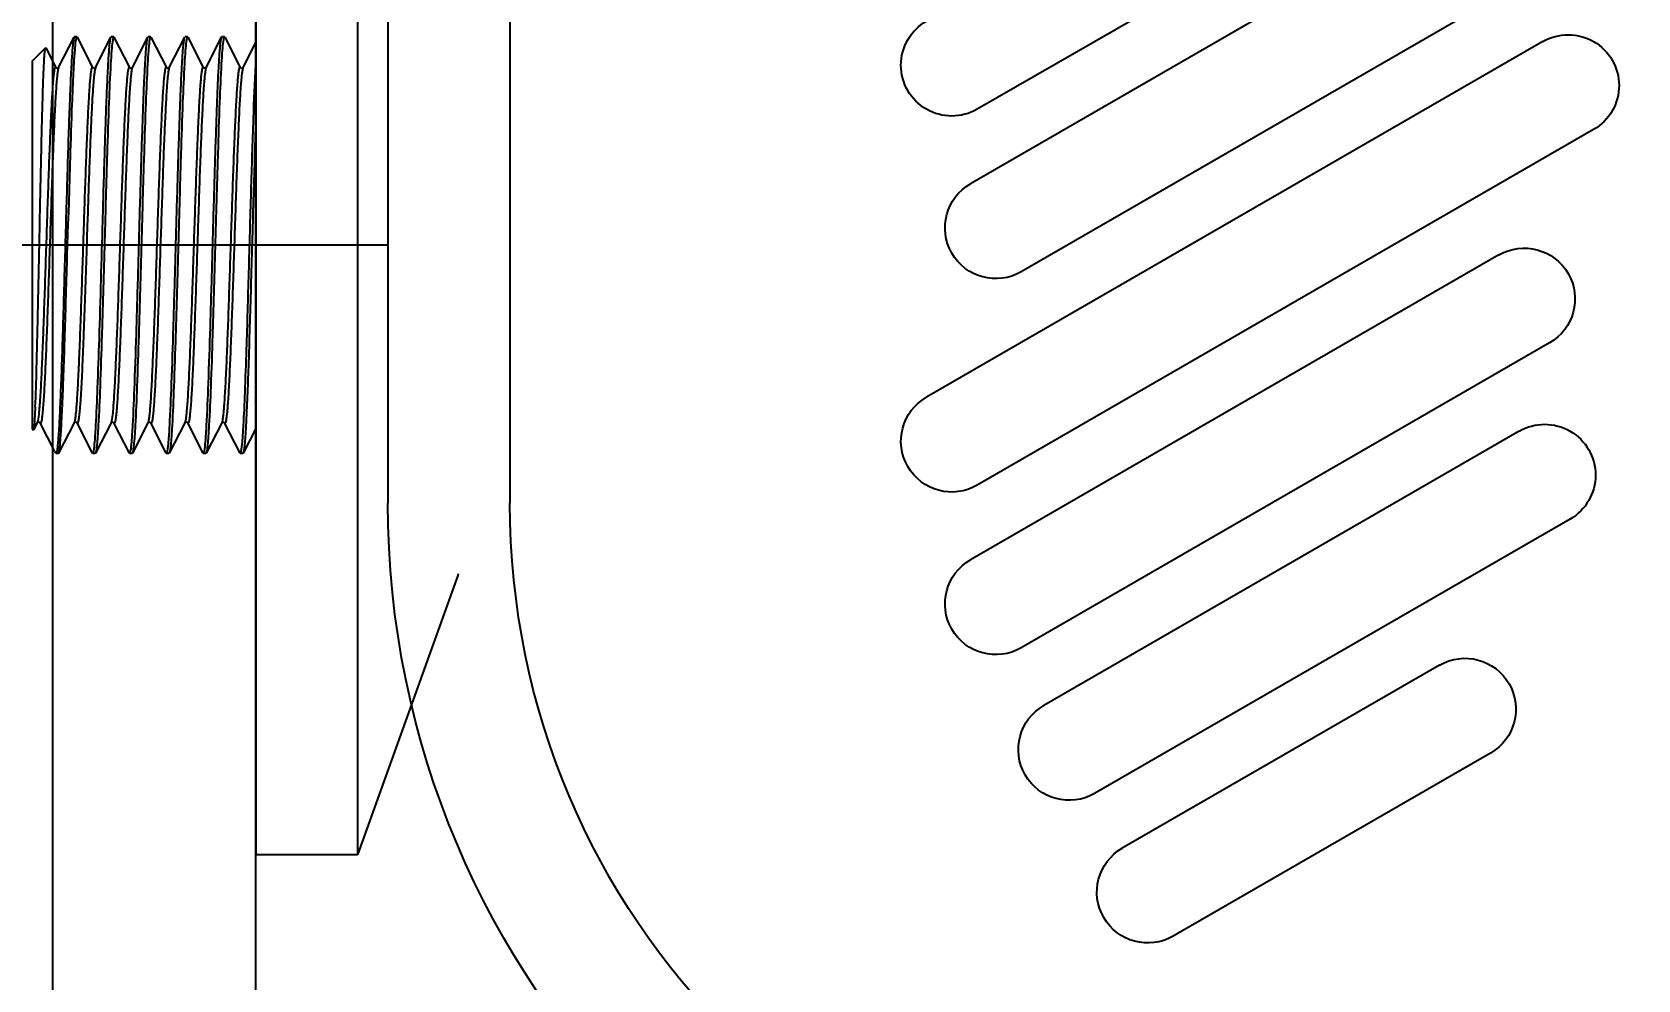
# Model space of a CAD drawing. Header units: millimetres. Extents: x 0 to 1390178, y 0 to 110113.
# Drawn here: x 691461.1 to 691540, y 41117 to 41163.6 of the extents above; entities that cross this region are included whole.
import ezdxf
from ezdxf.enums import TextEntityAlignment as Align
from ezdxf.xclip import XClip

# ---------------------------------------------------------------- set-up
doc = ezdxf.new("R2018")
doc.units = ezdxf.units.MM
doc.header["$LTSCALE"] = 100
doc.header["$XCLIPFRAME"] = 0
doc.linetypes.add('X - 단위세대 확장형$0$CENTER', pattern=[65, 60, -2, 1, -2])
for name, color, linetype in [('SYM', 7, 'Continuous'), ('X - SHEET$0$AA-BORD-TEXT', 3, 'Continuous'), ('X - 단위세대 확장형$0$0 TILE LINE & HATCH', 8, 'Continuous'), ('X - 단위세대 확장형$0$A-ETC', 7, 'Continuous'), ('X - 단위세대 확장형$0$CENTER', 2, 'X - 단위세대 확장형$0$CENTER'), ('X - 단위세대 확장형$0$DIM', 7, 'Continuous'), ('X - 단위세대 확장형$0$수전', 6, 'Continuous'), ('X - 단위세대 확장형$0$위생기구', 6, 'Continuous')]:
    doc.layers.add(name, color=color, linetype=linetype)
doc.layers.add('X - 단위세대 확장형$0$A-MC', color=171, linetype='Continuous', plot=False)
doc.styles.get("Standard").update_dxf_attribs({"font": 'Dotum.ttf'})
doc.styles.add('X - SHEET$0$HAUD01', font='Dotum.ttf')

# ---------------------------------------------------------------- blocks, each defined once
blk = doc.blocks.new('X - SHEET$0$HAUDsheetV')
at = {"layer": 'X - SHEET$0$AA-BORD-TEXT', "color": 3, "style": 'X - SHEET$0$HAUD01'}
for tag, p in [('PJCode', (786, 567.9351)), ('작성자', (786.11165, 194.82441)), ('검토자', (786.11165, 181.82441)), ('최종검토자', (786.11165, 168.82441)), ('승인자', (786.11165, 155.82441)), ('일자', (786.83166, 144.01761)), ('개정번호', (811.99999, 65.92))]:
    blk.add_attdef(tag, text='', height=3, dxfattribs=at).set_placement(p, align=Align.MIDDLE_CENTER)
at = {"layer": 'X - SHEET$0$AA-BORD-TEXT', "color": 3, "lineweight": 30, "flags": 104}
blk.add_attdef('PJTitle', text='', height=4, dxfattribs=at).set_placement((787.2483, 536.62153), align=Align.MIDDLE_CENTER)
blk = doc.blocks.new('X - SHEET')
ref = blk.add_blockref('X - SHEET$0$HAUDsheetV', (-100, 0), dxfattribs=dict(xscale=100, yscale=100, zscale=100))
lines = blk.add_mtext('중랑구 상봉동 116-49번지 일원 2030 청년주택 \\P신축공사', dxfattribs={"layer": 'X - SHEET$0$AA-BORD-TEXT', "color": 3, "insert": (78624.83, 53662.153), "char_height": 5056.51661, "attachment_point": 1})
ref.add_attrib('PJTitle', '', (78624.83, 53662.153), dxfattribs={"flags": 104}).embed_mtext(lines)
blk = doc.blocks.new('X - 단위세대 확장형$0$A$C82f215e7')
blk.add_wipeout([(65.001, 155.786), (25.001, 155.786), (25.001, 153.786), (26.313, 126.287), (12.262, 126.286), (4.06, 123.045), (0.288, 115.073), (0, 106.286), (0.288, 97.5), (4.06, 89.527), (12.262, 86.286), (61.447, 86.287), (62.504, 85.345), (63.35, 84.21), (69.988, 75.737), (78.523, 69.179), (67.989, 53.473), (67.989, 50.032), (67.972, 16.204), (96.222, 0), (124.472, 16.204), (124.472, 51.752), (119.714, 63.286), (149.968, 63.286), (186.25, 106.286), (143.25, 149.286), (100.25, 149.286), (79.436, 143.913), (63.824, 129.136)]).dxf.layer = 'X - 단위세대 확장형$0$0 TILE LINE & HATCH'
at = {"layer": 'X - 단위세대 확장형$0$수전', "color": 6}
for p, q in [((100.25, 149.286), (143.25, 149.286)), ((100.25, 143.286), (143.25, 143.286))]:
    blk.add_line(p, q, dxfattribs=at)
at = {"layer": 'X - 단위세대 확장형$0$수전', "color": 8}
for p, q in [((120.541, 92.496), (138.041, 122.807)), ((111.158, 98.287), (123.871, 120.307)), ((112.541, 94.661), (127.541, 120.642)), ((124.871, 89.996), (142.371, 120.307)), ((131.041, 94.661), (146.041, 120.642)), ((116.871, 92.161), (131.871, 118.142)), ((135.371, 92.161), (150.371, 118.142)), ((139.709, 93.653), (153.209, 117.036)), ((144.039, 91.153), (157.539, 114.536)), ((151.221, 97.57), (160.228, 113.172)), ((155.551, 95.07), (164.558, 110.672))]:
    blk.add_line(p, q, dxfattribs=at)
at = {"layer": 'X - 단위세대 확장형$0$수전', "color": 6}
for radius in [43, 37]:
    blk.add_arc((143.25, 106.286), radius, 270, 90, dxfattribs=at)
at = {"layer": 'X - 단위세대 확장형$0$수전', "color": 8}
for centre, start, end in [((121.706, 121.557), 330, 150), ((140.206, 121.557), 330.00023, 150), ((129.706, 119.392), 330.0001, 150), ((148.206, 119.392), 330.0001, 149.99983), ((155.374, 115.786), 330, 149.99992), ((162.393, 111.922), 330.0001, 149.99983), ((153.386, 96.32), 150, 330), ((133.206, 93.411), 150, 330), ((141.874, 92.403), 149.9998, 330), ((122.706, 91.246), 149.99984, 330.0001)]:
    blk.add_arc(centre, 2.5, start, end, dxfattribs=at)
blk = doc.blocks.new('X - 단위세대 확장형$0$KBY-030C(TOP)')
at = {"layer": 'X - 단위세대 확장형$0$위생기구', "linetype": 'Continuous'}
for p, q in [((998.841, -1682.795), (998.124, -1684.201)), ((998.841, -1682.795), (998.874, -1682.747)), ((998.874, -1682.747), (998.93, -1682.691)), ((998.874, -1682.747), (998.93, -1682.737)), ((998.93, -1682.737), (998.93, -1682.691)), ((999.018, -1682.691), (998.93, -1682.691)), ((999.018, -1682.691), (999.034, -1682.707)), ((999.797, -1684.201), (999.034, -1682.707)), ((1000.701, -1682.707), (999.938, -1684.201)), ((1000.701, -1682.707), (1000.717, -1682.691)), ((1000.833, -1682.691), (1000.717, -1682.691)), ((1000.849, -1682.707), (1000.833, -1682.691)), ((1001.611, -1684.201), (1000.849, -1682.707)), ((1002.515, -1682.707), (1001.752, -1684.201)), ((1002.515, -1682.707), (1002.531, -1682.691)), ((1002.647, -1682.691), (1002.531, -1682.691)), ((1002.663, -1682.707), (1002.647, -1682.691)), ((1003.426, -1684.201), (1002.663, -1682.707)), ((1004.329, -1682.707), (1003.567, -1684.201)), ((1004.329, -1682.707), (1004.345, -1682.691)), ((1004.461, -1682.691), (1004.345, -1682.691)), ((1004.477, -1682.707), (1004.461, -1682.691)), ((1005.24, -1684.201), (1004.477, -1682.707)), ((1006.144, -1682.707), (1005.381, -1684.201)), ((1006.144, -1682.707), (1006.159, -1682.691)), ((1006.276, -1682.691), (1006.159, -1682.691)), ((1006.292, -1682.707), (1006.276, -1682.691)), ((1007.054, -1684.201), (1006.292, -1682.707)), ((1007.958, -1682.707), (1007.195, -1684.201)), ((1007.958, -1682.707), (1007.974, -1682.691)), ((1008.09, -1682.691), (1007.974, -1682.691)), ((1007.974, -1682.691), (1007.99, -1682.707)), ((1007.99, -1682.707), (1007.994, -1682.716)), ((1007.994, -1682.716), (1008.033, -1682.906)), ((1008.106, -1682.707), (1008.09, -1682.691)), ((997.73, -1683.891), (997.787, -1683.834)), ((997.73, -1701.991), (997.73, -1683.891)), ((997.798, -1683.84), (997.787, -1683.834)), ((997.824, -1683.968), (997.798, -1683.84)), ((997.983, -1684.201), (997.805, -1683.853)), ((997.887, -1684.967), (997.824, -1683.968)), ((997.983, -1684.201), (997.981, -1684.198)), ((998.011, -1684.299), (997.983, -1684.201)), ((999.797, -1684.201), (999.796, -1684.198)), ((999.815, -1684.251), (999.797, -1684.201)), ((1001.611, -1684.201), (1001.611, -1684.2)), ((1001.638, -1684.29), (1001.611, -1684.201)), ((1001.753, -1684.199), (1001.752, -1684.201)), ((1003.426, -1684.201), (1003.425, -1684.2)), ((1003.433, -1684.218), (1003.426, -1684.201)), ((1003.568, -1684.199), (1003.567, -1684.201)), ((1005.24, -1684.201), (1005.239, -1684.2)), ((1005.245, -1684.212), (1005.24, -1684.201)), ((1005.382, -1684.199), (1005.381, -1684.201)), ((1007.054, -1684.201), (1007.054, -1684.2)), ((1007.071, -1684.25), (1007.054, -1684.201)), ((1007.196, -1684.199), (1007.195, -1684.201)), ((998.399, -1702.644), (998.89, -1701.681)), ((998.89, -1701.681), (998.889, -1701.684)), ((999.031, -1701.681), (999.025, -1701.669)), ((999.029, -1701.678), (999.031, -1701.681)), ((999.031, -1701.681), (999.793, -1703.175)), ((999.942, -1703.175), (1000.704, -1701.681)), ((1000.704, -1701.681), (1000.704, -1701.682)), ((1000.845, -1701.681), (1000.84, -1701.67)), ((1000.846, -1701.683), (1000.845, -1701.681)), ((1000.845, -1701.681), (1001.608, -1703.175)), ((1001.756, -1703.175), (1002.519, -1701.681)), ((1002.519, -1701.681), (1002.518, -1701.682)), ((1002.659, -1701.681), (1002.653, -1701.667)), ((1002.66, -1701.683), (1002.659, -1701.681)), ((1002.659, -1701.681), (1003.422, -1703.175)), ((1003.57, -1703.175), (1004.333, -1701.681)), ((1004.333, -1701.681), (1004.332, -1701.682)), ((1004.474, -1701.681), (1004.447, -1701.592)), ((1004.475, -1701.683), (1004.474, -1701.681)), ((1004.474, -1701.681), (1005.236, -1703.175)), ((1005.384, -1703.175), (1006.147, -1701.681)), ((1006.147, -1701.681), (1006.147, -1701.682)), ((1006.288, -1701.681), (1006.277, -1701.655)), ((1006.288, -1701.681), (1007.051, -1703.175)), ((1006.289, -1701.683), (1006.288, -1701.681)), ((1007.199, -1703.175), (1007.961, -1701.681)), ((1007.961, -1701.681), (1007.961, -1701.682)), ((1008.102, -1701.681), (1008.097, -1701.669)), ((1008.103, -1701.683), (1008.102, -1701.681)), ((997.73, -1701.991), (998.388, -1702.649)), ((998.388, -1702.649), (998.399, -1702.644)), ((999.809, -1703.191), (999.793, -1703.175)), ((999.926, -1703.191), (999.809, -1703.191)), ((999.912, -1703.179), (999.869, -1702.992)), ((999.917, -1703.186), (999.912, -1703.179)), ((999.926, -1703.191), (999.917, -1703.186)), ((999.942, -1703.175), (999.926, -1703.191)), ((1001.608, -1703.175), (1001.624, -1703.191)), ((1001.74, -1703.191), (1001.624, -1703.191)), ((1001.723, -1703.173), (1001.678, -1702.952)), ((1001.727, -1703.18), (1001.723, -1703.173)), ((1001.74, -1703.191), (1001.727, -1703.18)), ((1001.756, -1703.175), (1001.74, -1703.191)), ((1003.422, -1703.175), (1003.438, -1703.191)), ((1003.554, -1703.191), (1003.438, -1703.191)), ((1003.537, -1703.173), (1003.492, -1702.955)), ((1003.541, -1703.181), (1003.537, -1703.173)), ((1003.554, -1703.191), (1003.541, -1703.181)), ((1003.57, -1703.175), (1003.554, -1703.191)), ((1005.236, -1703.175), (1005.252, -1703.191)), ((1005.369, -1703.191), (1005.252, -1703.191)), ((1005.351, -1703.173), (1005.307, -1702.957)), ((1005.356, -1703.181), (1005.351, -1703.173)), ((1005.369, -1703.191), (1005.356, -1703.181)), ((1005.384, -1703.175), (1005.369, -1703.191)), ((1007.051, -1703.175), (1007.067, -1703.191)), ((1007.183, -1703.191), (1007.067, -1703.191)), ((1007.166, -1703.173), (1007.122, -1702.961)), ((1007.17, -1703.181), (1007.166, -1703.173)), ((1007.183, -1703.191), (1007.17, -1703.181)), ((1007.199, -1703.175), (1007.183, -1703.191))]:
    blk.add_line(p, q, dxfattribs=at)
for points in [[(998.012, -1684.227), (997.984, -1684.203), (997.982, -1684.199)], [(998.124, -1684.201), (998.112, -1684.215), (998.032, -1684.234), (998.012, -1684.227)], [(999.827, -1684.227), (999.799, -1684.203), (999.796, -1684.199)], [(999.938, -1684.201), (999.926, -1684.215), (999.846, -1684.234), (999.827, -1684.227)], [(1001.753, -1684.199), (1001.752, -1684.202), (1001.697, -1684.236), (1001.616, -1684.207), (1001.611, -1684.2)], [(1003.568, -1684.199), (1003.566, -1684.202), (1003.512, -1684.236), (1003.43, -1684.207), (1003.425, -1684.2)], [(1005.382, -1684.199), (1005.38, -1684.202), (1005.326, -1684.236), (1005.245, -1684.207), (1005.24, -1684.2)], [(1007.196, -1684.199), (1007.195, -1684.202), (1007.14, -1684.236), (1007.059, -1684.207), (1007.054, -1684.2)], [(998.89, -1701.682), (998.891, -1701.679), (998.939, -1701.648), (999.019, -1701.667), (999.029, -1701.678)], [(1000.704, -1701.682), (1000.709, -1701.675), (1000.79, -1701.646), (1000.822, -1701.659)], [(1000.822, -1701.659), (1000.845, -1701.68), (1000.846, -1701.683)], [(1002.518, -1701.682), (1002.523, -1701.675), (1002.604, -1701.646), (1002.636, -1701.659)], [(1002.636, -1701.659), (1002.659, -1701.68), (1002.66, -1701.683)], [(1004.332, -1701.682), (1004.337, -1701.675), (1004.419, -1701.646), (1004.451, -1701.659)], [(1004.451, -1701.659), (1004.473, -1701.68), (1004.474, -1701.683)], [(1006.147, -1701.682), (1006.152, -1701.675), (1006.233, -1701.646), (1006.265, -1701.659)], [(1006.265, -1701.659), (1006.287, -1701.68), (1006.289, -1701.683)], [(1007.961, -1701.682), (1007.966, -1701.675), (1008.047, -1701.646), (1008.079, -1701.659)], [(1008.079, -1701.659), (1008.102, -1701.68), (1008.103, -1701.683)]]:
    blk.add_lwpolyline(points, dxfattribs=at)
blk.add_arc((1002.862, -1701.587), 0.224, 200.05648, 200.87154, dxfattribs=at)
for points, knots in [([(999.793, -1703.175), (999.778, -1703.145), (999.761, -1703.049), (999.734, -1702.864), (999.709, -1702.591), (999.683, -1702.234), (999.656, -1701.797), (999.618, -1701.063), (999.573, -1699.976), (999.52, -1698.499), (999.467, -1696.827), (999.415, -1695.02), (999.361, -1693.141), (999.308, -1691.254), (999.255, -1689.426), (999.203, -1687.721), (999.15, -1686.198), (999.098, -1684.91), (999.052, -1684.005), (999.014, -1683.431), (998.988, -1683.123), (998.962, -1682.901), (998.943, -1682.781), (998.93, -1682.737)], [0, 0, 0, 0, 0.004946, 0.014131, 0.027537, 0.045054, 0.066543, 0.091814, 0.152805, 0.225912, 0.308592, 0.397965, 0.490921, 0.58422, 0.674612, 0.75895, 0.834297, 0.898032, 0.94794, 0.967148, 0.982303, 0.993275, 1, 1, 1, 1]), ([(999.034, -1682.707), (999.052, -1682.741), (999.07, -1682.853), (999.1, -1683.066), (999.126, -1683.385), (999.155, -1683.802), (999.184, -1684.314), (999.225, -1685.169), (999.275, -1686.429), (999.332, -1688.129), (999.389, -1690.029), (999.447, -1692.049), (999.486, -1693.427), (999.505, -1694.123)], [0, 0, 0, 0, 0.010026, 0.02908, 0.057083, 0.093767, 0.138765, 0.191617, 0.318623, 0.469543, 0.638141, 0.817425, 1, 1, 1, 1]), ([(1000.717, -1682.691), (1000.729, -1682.691), (1000.747, -1682.746), (1000.755, -1682.781), (1000.761, -1682.811)], [0, 0, 0, 0, 0.286959, 1, 1, 1, 1]), ([(1000.761, -1682.811), (1000.789, -1682.963), (1000.825, -1683.382), (1000.853, -1683.8), (1000.868, -1684.064)], [0, 0, 0, 0, 0.369055, 1, 1, 1, 1]), ([(1000.984, -1684.064), (1000.974, -1683.885), (1000.955, -1683.569), (1000.922, -1683.162), (1000.895, -1682.905), (1000.869, -1682.768), (1000.857, -1682.723), (1000.849, -1682.707)], [0, 0, 0, 0, 0.394292, 0.694795, 0.89716, 0.960945, 1, 1, 1, 1]), ([(1002.531, -1682.691), (1002.543, -1682.691), (1002.561, -1682.744), (1002.569, -1682.777), (1002.574, -1682.807)], [0, 0, 0, 0, 0.287951, 1, 1, 1, 1]), ([(1002.574, -1682.807), (1002.603, -1682.959), (1002.639, -1683.379), (1002.667, -1683.799), (1002.682, -1684.064)], [0, 0, 0, 0, 0.367477, 1, 1, 1, 1]), ([(1002.798, -1684.064), (1002.788, -1683.885), (1002.769, -1683.569), (1002.736, -1683.162), (1002.709, -1682.905), (1002.683, -1682.768), (1002.671, -1682.723), (1002.663, -1682.707)], [0, 0, 0, 0, 0.394293, 0.694793, 0.897159, 0.960944, 1, 1, 1, 1]), ([(1004.345, -1682.691), (1004.357, -1682.691), (1004.376, -1682.745), (1004.383, -1682.778), (1004.389, -1682.808)], [0, 0, 0, 0, 0.287596, 1, 1, 1, 1]), ([(1004.389, -1682.808), (1004.417, -1682.96), (1004.453, -1683.38), (1004.481, -1683.799), (1004.496, -1684.064)], [0, 0, 0, 0, 0.368011, 1, 1, 1, 1]), ([(1004.613, -1684.064), (1004.602, -1683.885), (1004.583, -1683.569), (1004.551, -1683.162), (1004.523, -1682.905), (1004.498, -1682.768), (1004.485, -1682.723), (1004.477, -1682.707)], [0, 0, 0, 0, 0.394291, 0.694792, 0.897158, 0.960944, 1, 1, 1, 1]), ([(1006.159, -1682.691), (1006.171, -1682.691), (1006.19, -1682.744), (1006.197, -1682.778), (1006.203, -1682.807)], [0, 0, 0, 0, 0.287949, 1, 1, 1, 1]), ([(1006.203, -1682.807), (1006.232, -1682.959), (1006.267, -1683.379), (1006.296, -1683.799), (1006.311, -1684.064)], [0, 0, 0, 0, 0.367545, 1, 1, 1, 1]), ([(1006.427, -1684.064), (1006.417, -1683.885), (1006.398, -1683.569), (1006.365, -1683.162), (1006.338, -1682.905), (1006.312, -1682.768), (1006.3, -1682.723), (1006.292, -1682.707)], [0, 0, 0, 0, 0.394366, 0.69477, 0.897114, 0.960912, 1, 1, 1, 1]), ([(1008.241, -1684.064), (1008.231, -1683.885), (1008.212, -1683.569), (1008.179, -1683.162), (1008.152, -1682.905), (1008.126, -1682.768), (1008.114, -1682.723), (1008.106, -1682.707)], [0, 0, 0, 0, 0.394305, 0.694801, 0.897158, 0.96094, 1, 1, 1, 1]), ([(1008.033, -1682.906), (1008.054, -1683.058), (1008.087, -1683.444), (1008.112, -1683.831), (1008.125, -1684.064)], [0, 0, 0, 0, 0.396039, 1, 1, 1, 1]), ([(998.889, -1701.684), (998.885, -1701.69), (998.878, -1701.703), (998.855, -1701.693), (998.846, -1701.664), (998.831, -1701.62), (998.819, -1701.556), (998.805, -1701.473), (998.792, -1701.371), (998.772, -1701.197), (998.749, -1700.934), (998.722, -1700.564), (998.695, -1700.126), (998.657, -1699.416), (998.61, -1698.392), (998.557, -1697.026), (998.503, -1695.512), (998.431, -1693.361), (998.361, -1691.203), (998.288, -1689.116), (998.235, -1687.719), (998.181, -1686.511), (998.13, -1685.533), (998.077, -1684.822), (998.04, -1684.439), (998.011, -1684.299)], [0, 0, 0, 0, 0.001168, 0.001996, 0.003598, 0.00624, 0.009965, 0.014783, 0.020692, 0.027682, 0.044843, 0.066128, 0.091346, 0.120277, 0.188205, 0.267481, 0.355262, 0.448398, 0.637285, 0.726254, 0.807258, 0.877391, 0.934141, 0.975488, 1, 1, 1, 1]), ([(999.025, -1701.669), (999.011, -1701.633), (998.991, -1701.529), (998.964, -1701.335), (998.938, -1701.061), (998.897, -1700.544), (998.85, -1699.724), (998.795, -1698.555), (998.741, -1697.173), (998.685, -1695.63), (998.63, -1693.985), (998.575, -1692.3), (998.52, -1690.64), (998.465, -1689.067), (998.41, -1687.641), (998.362, -1686.57), (998.323, -1685.827), (998.295, -1685.368), (998.267, -1684.981), (998.243, -1684.705), (998.223, -1684.523), (998.21, -1684.416), (998.196, -1684.33), (998.183, -1684.263), (998.168, -1684.219), (998.158, -1684.188), (998.134, -1684.18), (998.127, -1684.194), (998.124, -1684.201)], [0, 0, 0, 0, 0.00663, 0.017844, 0.033592, 0.053734, 0.106432, 0.173967, 0.253788, 0.342872, 0.437842, 0.535098, 0.63095, 0.721765, 0.804099, 0.874833, 0.904993, 0.931294, 0.953483, 0.971361, 0.978629, 0.984763, 0.989754, 0.993596, 0.996296, 0.997905, 0.998735, 1, 1, 1, 1]), ([(1000.265, -1693.951), (1000.228, -1692.822), (1000.174, -1691.163), (1000.099, -1689.025), (1000.044, -1687.604), (999.99, -1686.386), (999.936, -1685.416), (999.89, -1684.781), (999.848, -1684.425), (999.827, -1684.3), (999.815, -1684.251)], [0, 0, 0, 0, 0.348793, 0.512546, 0.66081, 0.787968, 0.889214, 0.960744, 0.984504, 1, 1, 1, 1]), ([(1000.444, -1693.951), (1000.402, -1692.69), (1000.342, -1690.849), (1000.267, -1688.745), (1000.224, -1687.658), (1000.192, -1686.932), (1000.161, -1686.277), (1000.13, -1685.702), (1000.099, -1685.213), (1000.072, -1684.863), (1000.05, -1684.631), (1000.034, -1684.494), (1000.019, -1684.381), (1000.005, -1684.295), (999.987, -1684.234), (999.978, -1684.196), (999.951, -1684.177), (999.942, -1684.194), (999.938, -1684.201)], [0, 0, 0, 0, 0.385487, 0.562574, 0.643393, 0.717752, 0.784773, 0.843647, 0.893685, 0.934291, 0.95091, 0.965004, 0.976542, 0.985503, 0.991886, 0.995753, 0.997574, 1, 1, 1, 1]), ([(1000.868, -1684.064), (1000.902, -1684.678), (1000.962, -1686.102), (1001.075, -1689.455), (1001.149, -1692.194), (1001.204, -1694.123)], [0, 0, 0, 0, 0.183143, 0.424892, 1, 1, 1, 1]), ([(1001.678, -1702.952), (1001.658, -1702.806), (1001.627, -1702.44), (1001.564, -1701.442), (1001.493, -1699.75), (1001.411, -1697.302), (1001.329, -1694.463), (1001.246, -1691.489), (1001.163, -1688.645), (1001.082, -1686.184), (1001.02, -1684.702), (1000.984, -1684.064)], [0, 0, 0, 0, 0.023468, 0.058285, 0.158668, 0.292236, 0.447065, 0.609314, 0.764484, 0.898708, 1, 1, 1, 1]), ([(1002.518, -1701.682), (1002.515, -1701.689), (1002.508, -1701.702), (1002.484, -1701.694), (1002.475, -1701.665), (1002.46, -1701.623), (1002.448, -1701.559), (1002.427, -1701.437), (1002.404, -1701.235), (1002.378, -1700.938), (1002.351, -1700.568), (1002.324, -1700.129), (1002.285, -1699.418), (1002.239, -1698.39), (1002.185, -1697.019), (1002.131, -1695.501), (1002.059, -1693.343), (1001.989, -1691.179), (1001.916, -1689.087), (1001.862, -1687.69), (1001.808, -1686.483), (1001.757, -1685.509), (1001.704, -1684.804), (1001.667, -1684.427), (1001.638, -1684.29)], [0, 0, 0, 0, 0.00122, 0.002033, 0.00359, 0.006187, 0.009873, 0.014658, 0.027511, 0.04465, 0.06594, 0.091186, 0.120168, 0.188256, 0.267752, 0.355788, 0.449185, 0.638491, 0.727561, 0.808561, 0.878568, 0.935059, 0.976011, 1, 1, 1, 1]), ([(1002.652, -1701.664), (1002.638, -1701.626), (1002.618, -1701.519), (1002.591, -1701.321), (1002.565, -1701.042), (1002.524, -1700.522), (1002.477, -1699.699), (1002.423, -1698.528), (1002.368, -1697.146), (1002.313, -1695.606), (1002.258, -1693.965), (1002.203, -1692.286), (1002.148, -1690.631), (1002.093, -1689.063), (1002.038, -1687.642), (1001.991, -1686.574), (1001.952, -1685.833), (1001.924, -1685.374), (1001.897, -1684.986), (1001.873, -1684.71), (1001.853, -1684.528), (1001.839, -1684.421), (1001.825, -1684.334), (1001.812, -1684.266), (1001.797, -1684.22), (1001.788, -1684.19), (1001.764, -1684.179), (1001.757, -1684.193), (1001.753, -1684.199)], [0, 0, 0, 0, 0.006911, 0.018386, 0.034356, 0.05469, 0.107658, 0.17532, 0.255136, 0.344103, 0.438869, 0.535863, 0.631431, 0.721971, 0.804072, 0.874643, 0.904756, 0.931034, 0.953229, 0.971139, 0.978435, 0.984604, 0.989638, 0.993528, 0.996282, 0.997947, 0.998796, 1, 1, 1, 1]), ([(1002.682, -1684.064), (1002.721, -1684.752), (1002.786, -1686.36), (1002.873, -1689.025), (1002.961, -1692.089), (1003.035, -1694.753), (1003.097, -1696.846), (1003.142, -1698.292), (1003.188, -1699.602), (1003.233, -1700.741), (1003.278, -1701.68), (1003.316, -1702.327), (1003.35, -1702.726), (1003.372, -1702.934), (1003.394, -1703.076), (1003.41, -1703.151), (1003.422, -1703.175)], [0, 0, 0, 0, 0.108073, 0.252347, 0.418161, 0.588665, 0.67023, 0.746526, 0.815603, 0.875698, 0.925276, 0.963079, 0.977255, 0.988163, 0.995743, 1, 1, 1, 1]), ([(1003.492, -1702.955), (1003.473, -1702.808), (1003.441, -1702.443), (1003.378, -1701.446), (1003.308, -1699.755), (1003.226, -1697.307), (1003.143, -1694.468), (1003.06, -1691.493), (1002.978, -1688.647), (1002.896, -1686.185), (1002.834, -1684.702), (1002.798, -1684.064)], [0, 0, 0, 0, 0.023401, 0.058164, 0.158473, 0.292017, 0.446865, 0.60916, 0.76439, 0.89867, 1, 1, 1, 1]), ([(1004.332, -1701.682), (1004.329, -1701.689), (1004.322, -1701.703), (1004.298, -1701.693), (1004.288, -1701.663), (1004.273, -1701.618), (1004.261, -1701.551), (1004.247, -1701.464), (1004.233, -1701.357), (1004.213, -1701.175), (1004.189, -1700.9), (1004.161, -1700.513), (1004.134, -1700.055), (1004.095, -1699.313), (1004.047, -1698.246), (1003.992, -1696.824), (1003.937, -1695.256), (1003.882, -1693.6), (1003.827, -1691.92), (1003.772, -1690.278), (1003.717, -1688.737), (1003.662, -1687.354), (1003.608, -1686.182), (1003.561, -1685.359), (1003.52, -1684.839), (1003.494, -1684.56), (1003.467, -1684.362), (1003.447, -1684.256), (1003.433, -1684.218)], [0, 0, 0, 0, 0.00123, 0.002069, 0.003707, 0.006433, 0.010296, 0.015303, 0.021448, 0.02872, 0.04659, 0.068752, 0.095003, 0.125097, 0.195651, 0.27776, 0.368328, 0.463941, 0.56099, 0.655813, 0.744834, 0.824694, 0.892384, 0.94536, 0.96569, 0.98165, 0.99311, 1, 1, 1, 1]), ([(1004.447, -1701.592), (1004.418, -1701.456), (1004.381, -1701.079), (1004.328, -1700.375), (1004.277, -1699.402), (1004.223, -1698.196), (1004.17, -1696.8), (1004.096, -1694.709), (1004.026, -1692.546), (1003.954, -1690.389), (1003.9, -1688.87), (1003.847, -1687.499), (1003.8, -1686.471), (1003.762, -1685.759), (1003.735, -1685.319), (1003.708, -1684.949), (1003.684, -1684.685), (1003.665, -1684.51), (1003.651, -1684.408), (1003.638, -1684.325), (1003.625, -1684.261), (1003.611, -1684.218), (1003.601, -1684.189), (1003.578, -1684.179), (1003.571, -1684.193), (1003.568, -1684.199)], [0, 0, 0, 0, 0.023956, 0.064864, 0.121304, 0.191255, 0.272198, 0.361215, 0.550444, 0.643823, 0.731862, 0.811383, 0.879518, 0.908533, 0.933816, 0.95515, 0.972338, 0.979334, 0.985245, 0.990059, 0.993773, 0.9964, 0.997984, 0.998806, 1, 1, 1, 1]), ([(1004.496, -1684.064), (1004.535, -1684.752), (1004.601, -1686.36), (1004.688, -1689.025), (1004.775, -1692.089), (1004.849, -1694.753), (1004.911, -1696.846), (1004.957, -1698.292), (1005.002, -1699.602), (1005.047, -1700.741), (1005.092, -1701.68), (1005.131, -1702.327), (1005.164, -1702.726), (1005.186, -1702.934), (1005.208, -1703.076), (1005.224, -1703.151), (1005.236, -1703.175)], [0, 0, 0, 0, 0.108073, 0.252348, 0.418162, 0.588666, 0.670231, 0.746527, 0.815604, 0.875699, 0.925277, 0.963079, 0.977255, 0.988163, 0.995743, 1, 1, 1, 1]), ([(1005.307, -1702.957), (1005.287, -1702.811), (1005.256, -1702.446), (1005.193, -1701.451), (1005.122, -1699.76), (1005.04, -1697.312), (1004.958, -1694.473), (1004.875, -1691.496), (1004.792, -1688.649), (1004.71, -1686.186), (1004.649, -1684.702), (1004.613, -1684.064)], [0, 0, 0, 0, 0.023335, 0.058044, 0.158282, 0.291802, 0.446669, 0.60901, 0.764298, 0.898634, 1, 1, 1, 1]), ([(1006.147, -1701.682), (1006.143, -1701.689), (1006.136, -1701.703), (1006.112, -1701.693), (1006.102, -1701.662), (1006.087, -1701.617), (1006.075, -1701.55), (1006.061, -1701.463), (1006.047, -1701.355), (1006.027, -1701.172), (1006.003, -1700.895), (1005.975, -1700.507), (1005.948, -1700.046), (1005.908, -1699.302), (1005.861, -1698.229), (1005.806, -1696.802), (1005.751, -1695.228), (1005.695, -1693.568), (1005.64, -1691.883), (1005.585, -1690.239), (1005.53, -1688.698), (1005.475, -1687.317), (1005.421, -1686.15), (1005.373, -1685.332), (1005.333, -1684.817), (1005.306, -1684.543), (1005.279, -1684.35), (1005.259, -1684.248), (1005.245, -1684.212)], [0, 0, 0, 0, 0.001231, 0.002072, 0.003719, 0.006462, 0.010346, 0.015377, 0.021552, 0.028861, 0.046816, 0.069079, 0.095449, 0.125672, 0.196513, 0.278926, 0.36979, 0.465659, 0.5629, 0.657826, 0.746838, 0.826563, 0.893981, 0.946548, 0.96662, 0.982298, 0.99344, 1, 1, 1, 1]), ([(1006.277, -1701.655), (1006.264, -1701.613), (1006.244, -1701.502), (1006.217, -1701.295), (1006.19, -1701.009), (1006.15, -1700.481), (1006.103, -1699.65), (1006.049, -1698.473), (1005.995, -1697.088), (1005.94, -1695.548), (1005.885, -1693.911), (1005.83, -1692.237), (1005.775, -1690.59), (1005.72, -1689.03), (1005.666, -1687.618), (1005.619, -1686.556), (1005.58, -1685.82), (1005.552, -1685.364), (1005.525, -1684.98), (1005.501, -1684.706), (1005.481, -1684.525), (1005.467, -1684.418), (1005.453, -1684.332), (1005.441, -1684.265), (1005.426, -1684.22), (1005.416, -1684.19), (1005.393, -1684.179), (1005.385, -1684.193), (1005.382, -1684.199)], [0, 0, 0, 0, 0.007407, 0.01934, 0.035732, 0.056437, 0.110005, 0.178065, 0.258079, 0.347058, 0.441673, 0.538386, 0.633576, 0.723684, 0.805338, 0.875488, 0.905411, 0.931516, 0.953562, 0.971347, 0.978592, 0.984716, 0.989709, 0.99357, 0.996304, 0.997955, 0.998798, 1, 1, 1, 1]), ([(1006.311, -1684.064), (1006.349, -1684.752), (1006.415, -1686.36), (1006.502, -1689.026), (1006.589, -1692.089), (1006.664, -1694.753), (1006.725, -1696.846), (1006.771, -1698.292), (1006.816, -1699.602), (1006.861, -1700.741), (1006.906, -1701.68), (1006.945, -1702.327), (1006.979, -1702.726), (1007, -1702.934), (1007.023, -1703.076), (1007.038, -1703.151), (1007.051, -1703.175)], [0, 0, 0, 0, 0.108074, 0.252349, 0.418162, 0.588667, 0.670233, 0.746528, 0.815605, 0.875699, 0.925277, 0.96308, 0.977255, 0.988163, 0.995743, 1, 1, 1, 1]), ([(1007.122, -1702.961), (1007.102, -1702.816), (1007.071, -1702.453), (1007.007, -1701.46), (1006.937, -1699.771), (1006.855, -1697.324), (1006.772, -1694.483), (1006.689, -1691.504), (1006.607, -1688.654), (1006.525, -1686.189), (1006.463, -1684.703), (1006.427, -1684.064)], [0, 0, 0, 0, 0.023195, 0.057788, 0.157874, 0.291343, 0.446248, 0.608688, 0.7641, 0.898554, 1, 1, 1, 1]), ([(1007.961, -1701.682), (1007.958, -1701.689), (1007.951, -1701.703), (1007.927, -1701.694), (1007.917, -1701.664), (1007.903, -1701.62), (1007.89, -1701.555), (1007.876, -1701.471), (1007.863, -1701.366), (1007.843, -1701.189), (1007.819, -1700.919), (1007.792, -1700.541), (1007.764, -1700.093), (1007.726, -1699.367), (1007.679, -1698.32), (1007.625, -1696.924), (1007.57, -1695.381), (1007.497, -1693.198), (1007.426, -1691.015), (1007.352, -1688.915), (1007.298, -1687.524), (1007.245, -1686.334), (1007.191, -1685.387), (1007.146, -1684.768), (1007.104, -1684.42), (1007.084, -1684.297), (1007.071, -1684.25)], [0, 0, 0, 0, 0.001225, 0.002049, 0.003645, 0.006306, 0.010077, 0.014967, 0.020976, 0.028092, 0.045582, 0.06729, 0.093019, 0.122535, 0.191807, 0.272559, 0.361813, 0.456277, 0.646826, 0.735877, 0.816335, 0.885231, 0.940033, 0.978737, 0.991599, 1, 1, 1, 1]), ([(1008.097, -1701.669), (1008.083, -1701.633), (1008.063, -1701.529), (1008.036, -1701.335), (1008.009, -1701.061), (1007.969, -1700.545), (1007.921, -1699.726), (1007.867, -1698.559), (1007.812, -1697.179), (1007.757, -1695.638), (1007.702, -1693.996), (1007.647, -1692.313), (1007.592, -1690.654), (1007.537, -1689.082), (1007.482, -1687.656), (1007.434, -1686.584), (1007.395, -1685.84), (1007.367, -1685.379), (1007.34, -1684.99), (1007.316, -1684.713), (1007.296, -1684.53), (1007.282, -1684.422), (1007.268, -1684.334), (1007.255, -1684.266), (1007.24, -1684.221), (1007.231, -1684.19), (1007.207, -1684.179), (1007.199, -1684.193), (1007.196, -1684.199)], [0, 0, 0, 0, 0.006631, 0.017839, 0.03357, 0.053687, 0.106309, 0.173742, 0.253444, 0.342403, 0.437256, 0.534412, 0.630197, 0.720985, 0.803343, 0.874157, 0.904378, 0.930756, 0.953036, 0.971019, 0.978344, 0.984538, 0.989593, 0.993502, 0.99627, 0.997943, 0.998794, 1, 1, 1, 1]), ([(997.887, -1684.967), (997.914, -1685.605), (997.959, -1687.111), (998.019, -1689.615), (998.068, -1691.996), (998.109, -1694.018), (998.14, -1695.526), (998.171, -1696.971), (998.201, -1698.313), (998.232, -1699.518), (998.258, -1700.421), (998.279, -1701.053), (998.294, -1701.45), (998.31, -1701.793), (998.324, -1702.08), (998.34, -1702.306), (998.352, -1702.477), (998.37, -1702.58), (998.376, -1702.638), (998.388, -1702.649)], [0, 0, 0, 0, 0.108289, 0.255313, 0.424756, 0.512153, 0.598193, 0.680578, 0.757131, 0.82585, 0.88496, 0.91043, 0.932953, 0.952392, 0.968628, 0.981559, 0.991119, 0.997256, 1, 1, 1, 1]), ([(999.869, -1702.992), (999.848, -1702.846), (999.815, -1702.474), (999.772, -1701.804), (999.728, -1700.915), (999.665, -1699.36), (999.59, -1697.074), (999.535, -1695.153), (999.505, -1694.123)], [0, 0, 0, 0, 0.049697, 0.126008, 0.227105, 0.350517, 0.651666, 1, 1, 1, 1]), ([(1000.704, -1701.682), (1000.7, -1701.689), (1000.694, -1701.702), (1000.67, -1701.694), (1000.661, -1701.666), (1000.646, -1701.624), (1000.634, -1701.56), (1000.614, -1701.439), (1000.591, -1701.239), (1000.564, -1700.944), (1000.537, -1700.577), (1000.51, -1700.142), (1000.472, -1699.435), (1000.426, -1698.415), (1000.372, -1697.052), (1000.319, -1695.542), (1000.283, -1694.492), (1000.265, -1693.951)], [0, 0, 0, 0, 0.002723, 0.004535, 0.007985, 0.013753, 0.021942, 0.032572, 0.061129, 0.099231, 0.14656, 0.202706, 0.267164, 0.418664, 0.595641, 0.79177, 1, 1, 1, 1]), ([(1000.84, -1701.67), (1000.828, -1701.64), (1000.81, -1701.555), (1000.786, -1701.398), (1000.763, -1701.178), (1000.727, -1700.767), (1000.685, -1700.112), (1000.637, -1699.174), (1000.589, -1698.053), (1000.522, -1696.291), (1000.475, -1694.907), (1000.444, -1693.951)], [0, 0, 0, 0, 0.012572, 0.033185, 0.061799, 0.098224, 0.193452, 0.316134, 0.4627, 0.628837, 1, 1, 1, 1]), ([(1001.204, -1694.123), (1001.22, -1694.708), (1001.253, -1695.847), (1001.302, -1697.496), (1001.352, -1699.005), (1001.401, -1700.328), (1001.444, -1701.297), (1001.479, -1701.949), (1001.504, -1702.337), (1001.529, -1702.653), (1001.552, -1702.896), (1001.577, -1703.061), (1001.594, -1703.148), (1001.608, -1703.175)], [0, 0, 0, 0, 0.193615, 0.377348, 0.545577, 0.693185, 0.815666, 0.866287, 0.909304, 0.944388, 0.971291, 0.989836, 1, 1, 1, 1])]:
    blk.add_open_spline(points, degree=3, knots=knots, dxfattribs=at)
blk.add_wipeout([(1008.73, -1662.941), (1013.73, -1662.941), (1020.73, -1682.441), (1020.73, -1682.691), (1021.33, -1682.691), (1022.73, -1681.291), (1022.73, -1681.062), (1048.23, -1681.062), (1048.583, -1681.209), (1048.73, -1681.562), (1048.73, -1705.502), (1049.044, -1705.513), (1049.768, -1706.902), (1050.003, -1706.902), (1050.732, -1705.502), (1050.859, -1705.513), (1051.23, -1705.774), (1052.397, -1703.752), (1062.562, -1703.752), (1063.73, -1705.774), (1063.73, -1709.252), (1064.083, -1709.398), (1064.23, -1709.752), (1064.23, -1702.002), (1064.523, -1701.294), (1065.23, -1701.002), (1107.23, -1701.002), (1107.937, -1701.294), (1108.23, -1702.002), (1108.23, -1759.719), (1113.559, -1760.414), (1122.297, -1760.969), (1124.588, -1761.002), (1194.559, -1761.002), (1198.534, -1762.233), (1201.113, -1765.485), (1203.545, -1778.502), (1201.118, -1791.507), (1198.534, -1794.77), (1194.559, -1796.002), (1124.588, -1796.002), (1114.395, -1796.506), (1108.218, -1797.285), (1108.23, -1855.002), (1107.937, -1855.709), (1107.23, -1856.002), (1065.23, -1856.002), (1064.523, -1855.709), (1064.23, -1855.002), (1064.23, -1847.252), (1064.083, -1847.605), (1063.73, -1847.752), (1063.73, -1851.23), (1062.562, -1853.252), (1052.397, -1853.252), (1051.23, -1851.23), (1051.23, -1850.196), (1051.181, -1850.102), (1050.951, -1850.104), (1050.212, -1851.5), (1048.73, -1851.502), (1048.73, -1871.485), (1048.23, -1871.985), (1022.73, -1871.985), (1022.73, -1871.756), (1021.33, -1870.356), (1020.73, -1870.356), (1020.73, -1870.606), (1013.73, -1890.106), (1008.73, -1890.106), (1008.73, -1830.106), (1013.73, -1830.106), (1020.73, -1849.606), (1020.73, -1850.275), (1020.957, -1849.858), (1021.33, -1849.856), (1022.73, -1848.456), (1022.73, -1848.228), (1024.698, -1847.831), (1027.612, -1846.664), (1030.291, -1844.944), (1032.36, -1842.778), (1032.772, -1841.955), (1035.124, -1834.469), (1037.859, -1825.901), (1037.859, -1825.631), (1038.211, -1825.655), (1048.73, -1825.655), (1048.73, -1825.502), (1049.309, -1825.502), (1050.055, -1826.922), (1050.297, -1826.922), (1051.009, -1825.502), (1051.252, -1825.736), (1052.397, -1823.752), (1062.562, -1823.752), (1063.73, -1825.774), (1063.73, -1829.252), (1064.083, -1829.398), (1064.23, -1829.752), (1064.23, -1727.252), (1064.083, -1727.605), (1063.73, -1727.752), (1063.73, -1731.23), (1062.562, -1733.252), (1052.397, -1733.252), (1051.23, -1731.23), (1051.23, -1730.727), (1050.897, -1730.088), (1050.668, -1730.102), (1049.951, -1731.49), (1048.73, -1731.502), (1048.73, -1731.389), (1038.147, -1731.349), (1038.061, -1731.4), (1037.809, -1730.891), (1032.869, -1712.266), (1030.88, -1709.005), (1027.809, -1706.573), (1022.73, -1704.82), (1022.73, -1704.591), (1021.33, -1703.191), (1020.73, -1703.191), (1020.73, -1703.441), (1013.73, -1722.941), (1008.73, -1722.941)]).dxf.layer = 'X - 단위세대 확장형$0$0 TILE LINE & HATCH'
at = {"layer": 'X - 단위세대 확장형$0$CENTER', "color": 1, "linetype": 'X - 단위세대 확장형$0$CENTER'}
blk.add_line((1041.499, -1692.941), (995.457, -1692.941), dxfattribs=at)
at = {"layer": 'X - 단위세대 확장형$0$위생기구', "linetype": 'Continuous'}
for p, q in [((1008.73, -1722.941), (1008.73, -1662.941)), ((1013.73, -1662.941), (1008.73, -1662.941)), ((1013.73, -1722.941), (1013.73, -1662.941)), ((1020.73, -1682.441), (1013.73, -1662.941)), ((1022.73, -1704.82), (1022.73, -1681.062)), ((1022.73, -1681.062), (1048.23, -1681.062)), ((1048.23, -1681.062), (1048.23, -1706.154)), ((1021.33, -1682.691), (1022.73, -1681.291)), ((1048.73, -1681.562), (1048.73, -1705.688)), ((1008.73, -1683.929), (1008.106, -1682.707)), ((1020.73, -1703.441), (1020.73, -1682.441)), ((1021.33, -1682.691), (1020.73, -1682.691)), ((1021.33, -1703.191), (1021.33, -1682.691)), ((1022.769, -1682.552), (1048.23, -1682.552)), ((1037.856, -1707.441), (1033.352, -1691.441)), ((1037.373, -1707.813), (1032.868, -1691.818)), ((1021.279, -1698.066), (1020.73, -1697.527)), ((1008.102, -1701.681), (1008.73, -1702.91)), ((1065.23, -1701.002), (1107.23, -1701.002)), ((1064.23, -1702.002), (1064.23, -1855.002)), ((1064.23, -1702.002), (1108.23, -1702.002)), ((1065.109, -1702.002), (1065.109, -1760.128)), ((1021.33, -1703.191), (1020.73, -1703.191)), ((1021.33, -1703.191), (1022.73, -1704.591))]:
    blk.add_line(p, q, dxfattribs=at)
for centre, radius, start, end in [((1048.23, -1681.562), 0.5, 0, 90), ((1065.23, -1702.002), 1, 90, 180)]:
    blk.add_arc(centre, radius, start, end, dxfattribs=at)
blk.add_ellipse((1016.056, -1692.941), major_axis=(-3.161, 10.168), ratio=0.408882, start_param=-2.679152, end_param=-2.220817, dxfattribs=at)
for points, knots in [([(1022.73, -1682.367), (1022.73, -1682.382), (1022.735, -1682.445), (1022.751, -1682.507), (1022.769, -1682.552)], [0, 0, 0, 0, 0.240037, 1, 1, 1, 1]), ([(1032.868, -1691.818), (1032.623, -1690.888), (1031.85, -1689.537), (1030.44, -1687.997), (1029.11, -1686.851), (1027.858, -1685.964), (1026.775, -1685.283), (1025.918, -1684.782), (1025.038, -1684.295), (1024.159, -1683.82), (1023.449, -1683.42), (1022.964, -1683.068), (1022.778, -1682.853), (1022.73, -1682.738)], [0, 0, 0, 0, 0.206996, 0.323988, 0.449974, 0.58425, 0.654133, 0.725519, 0.797982, 0.870643, 0.94101, 0.973013, 1, 1, 1, 1]), ([(1022.829, -1682.775), (1022.82, -1682.757), (1022.785, -1682.688), (1022.768, -1682.609), (1022.769, -1682.552)], [0, 0, 0, 0, 0.262613, 1, 1, 1, 1]), ([(1033.352, -1691.441), (1033.097, -1690.536), (1032.302, -1689.227), (1030.864, -1687.757), (1029.5, -1686.665), (1028.216, -1685.826), (1027.102, -1685.183), (1026.218, -1684.709), (1025.307, -1684.25), (1024.537, -1683.875), (1023.929, -1683.569), (1023.495, -1683.335), (1023.113, -1683.093), (1022.894, -1682.891), (1022.829, -1682.775)], [0, 0, 0, 0, 0.201933, 0.317177, 0.442175, 0.57634, 0.646524, 0.71847, 0.79179, 0.865702, 0.902333, 0.938041, 0.97151, 1, 1, 1, 1]), ([(1048.73, -1682.989), (1048.73, -1682.932), (1048.702, -1682.813), (1048.55, -1682.618), (1048.355, -1682.552), (1048.23, -1682.552)], [0, 0, 0, 0, 0.236332, 0.482183, 1, 1, 1, 1]), ([(1020.73, -1682.881), (1020.752, -1683.034), (1020.786, -1683.429), (1020.812, -1683.823), (1020.825, -1684.064)], [0, 0, 0, 0, 0.390122, 1, 1, 1, 1]), ([(1008.125, -1684.064), (1008.156, -1684.607), (1008.21, -1685.857), (1008.297, -1688.369), (1008.392, -1691.669), (1008.497, -1695.456), (1008.602, -1698.861), (1008.68, -1700.936), (1008.73, -1701.815)], [0, 0, 0, 0, 0.091785, 0.211342, 0.424589, 0.649316, 0.851352, 1, 1, 1, 1]), ([(1008.73, -1699.097), (1008.684, -1697.795), (1008.602, -1695.06), (1008.491, -1691.01), (1008.379, -1687.301), (1008.295, -1685.025), (1008.241, -1684.064)], [0, 0, 0, 0, 0.259778, 0.545902, 0.808016, 1, 1, 1, 1]), ([(1020.825, -1684.064), (1020.875, -1684.943), (1020.953, -1687.018), (1021.058, -1690.423), (1021.162, -1694.211), (1021.238, -1696.804), (1021.279, -1698.066)], [0, 0, 0, 0, 0.188409, 0.444578, 0.729557, 1, 1, 1, 1]), ([(1032.868, -1691.818), (1032.892, -1691.717), (1033.026, -1691.526), (1033.241, -1691.448), (1033.352, -1691.441)], [0, 0, 0, 0, 0.483917, 1, 1, 1, 1]), ([(1032.177, -1704.295), (1032.177, -1702.273), (1032.351, -1698.107), (1032.692, -1693.955), (1032.868, -1691.818)], [0, 0, 0, 0, 0.485303, 1, 1, 1, 1]), ([(1065.23, -1701.002), (1065.2, -1701.002), (1065.169, -1701.142), (1065.136, -1701.317), (1065.114, -1701.643), (1065.109, -1701.874), (1065.109, -1702.002)], [0, 0, 0, 0, 0.087482, 0.303956, 0.623813, 1, 1, 1, 1])]:
    blk.add_open_spline(points, degree=3, knots=knots, dxfattribs=at)
at = {"layer": 'X - 단위세대 확장형$0$0 TILE LINE & HATCH', "rotation": 90}
blk.add_blockref('X - 단위세대 확장형$0$A$C82f215e7', (1164.516, -1823.502), dxfattribs=at)
blk = doc.blocks.new('X - 단위세대 확장형$0$KBY-030C평+슬라이드바')
at = {"layer": 'X - 단위세대 확장형$0$DIM'}
blk.add_blockref('X - 단위세대 확장형$0$KBY-030C(TOP)', (8273.858, 15973.237), dxfattribs=at)
blk = doc.blocks.new('X - 단위세대 확장형$0$A$C456C1CD8')
at = {"layer": 'X - 단위세대 확장형$0$A-ETC', "color": 8, "linetype": 'Continuous', "elevation": 0}
for points in [[(-10, 2300), (-10, 0)], [(1500, 1550), (1500, 0), (0, 0), (0, 2300), (1500, 2300)]]:
    blk.add_lwpolyline(points, dxfattribs=at)
at = {"xscale": -1, "rotation": 180}
blk.add_blockref('X - 단위세대 확장형$0$KBY-030C평+슬라이드바', (-9282.588, 14562.735, 0), dxfattribs=at)
blk = doc.blocks.new('X - 단위세대 확장형$0$A$C6f67e9a2')
ref = blk.add_blockref('X - 단위세대 확장형$0$A$C456C1CD8', (-7160, -8192.522, 0))
XClip(ref).set_block_clipping_path([(-249.9999596067, -169.9999999995), (540.0000403933, 2350)])
at = {"layer": 'X - 단위세대 확장형$0$A-MC'}
blk.add_line((-7160, -8662.522), (-7160, -5742.522), dxfattribs=at)
blk = doc.blocks.new('X - 단위세대 확장형$0$A$Cca1b3c21')
at = {"xscale": -1.000000000000001}
blk.add_blockref('X - 단위세대 확장형$0$A$C456C1CD8', (-180, -8192.522), dxfattribs=at)
blk = doc.blocks.new('X - 단위세대 확장형', base_point=(-475.364, -286.728))
blk.add_blockref('X - 단위세대 확장형$0$A$C6f67e9a2', (45881.982, 64955.632))
ref = blk.add_blockref('X - 단위세대 확장형$0$A$Cca1b3c21', (38541.982, 64955.632), dxfattribs=dict(xscale=-1))
XClip(ref).set_block_clipping_path([(-720, 0), (-7340.0000000019, 0), (-7340.0000000019, -8662.5220021401), (-1730.0000000016, -8662.5220021401), (-1730.0000000016, -8226.0220021403), (-720, -8226.0220021403)])

msp = doc.modelspace()

# ---------------------------------------------------------------- block references
at = {"layer": 'SYM'}
ref = msp.add_blockref('X - 단위세대 확장형', (652274.72, -16179.143), dxfattribs=at)
XClip(ref).set_block_clipping_path([(27286.2339647645, 22495.2025850526), (88213.6007378809, 68689.6277392105)])

# ---------------------------------------------------------------- next in the draw order: block references
for p in [(504000, 0), (588000, 0)]:
    msp.add_blockref('X - SHEET', p)

doc.saveas('drawing.dxf')
